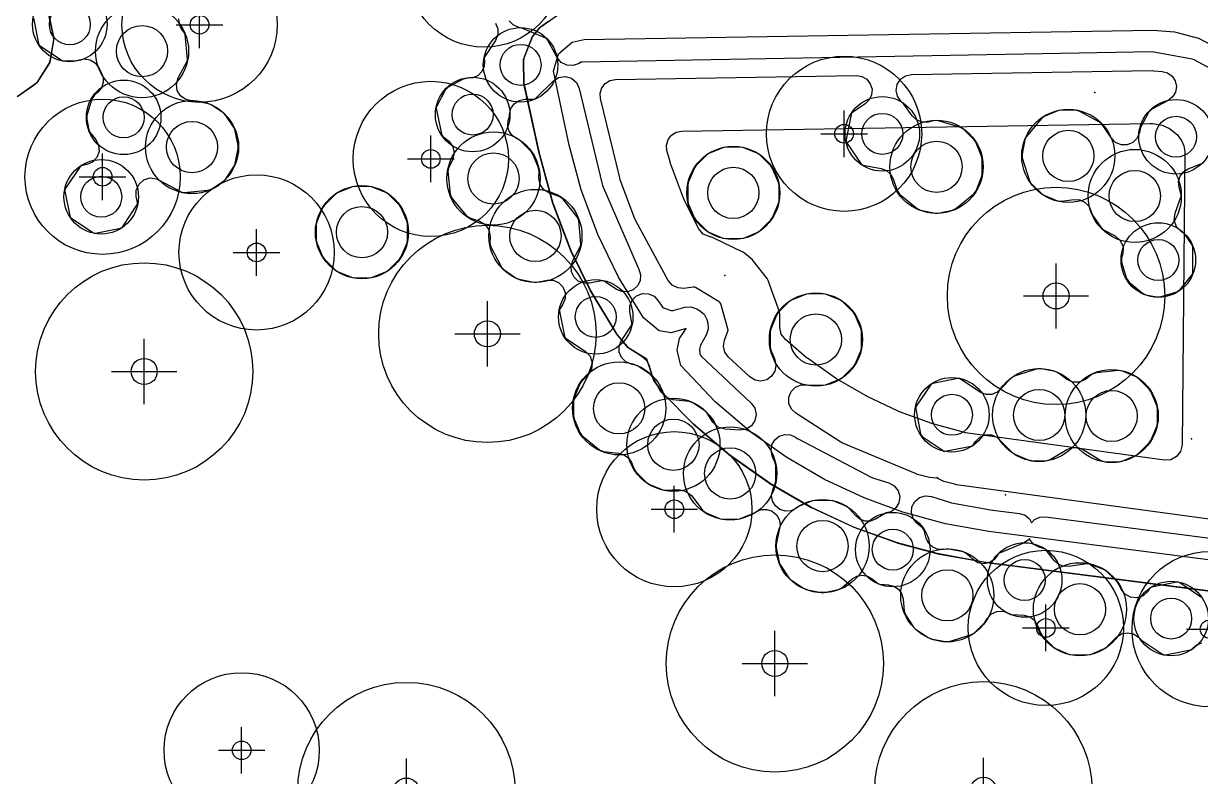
# Model space of a CAD drawing. Header units: metres. Extents: x 8738 to 9560, y -8972 to -7699.
# Drawn here: x 8889.03 to 8926.94, y -8822.79 to -8798.54 of the extents above; entities that cross this region are included whole.
import ezdxf

# ---------------------------------------------------------------- set-up
doc = ezdxf.new("R2010")
doc.units = ezdxf.units.M
for name, color, linetype in [('AI_GREENING_ALLOWED_ZONE', 4, 'Continuous'), ('AI_GREENING_EXCLUSIONS', 1, 'Continuous'), ('AI_GREENING_LAWN', 82, 'Continuous'), ('AI_GREENING_REJECTED', 6, 'Continuous'), ('AI_GREENING_SHRUBS', 92, 'Continuous'), ('AI_GREENING_TREES', 3, 'Continuous')]:
    doc.layers.add(name, color=color, linetype=linetype)

# ---------------------------------------------------------------- blocks, each defined once
blk = doc.blocks.new('AI_TREE')
for p, q in [((0, -0.3), (0, 0.3)), ((-0.3, 0), (0.3, 0))]:
    blk.add_line(p, q)
for radius in [1, 0.12]:
    blk.add_circle((0, 0), radius)
blk = doc.blocks.new('AI_SHRUB')
for radius in [1, 0.55]:
    blk.add_circle((0, 0), radius)

msp = doc.modelspace()

# ---------------------------------------------------------------- linework, layer by layer
at = {"layer": 'AI_GREENING_ALLOWED_ZONE'}
for points in [[(8888.843, -8800.88), (8889.42, -8800.475), (8889.487, -8800.405), (8889.852, -8799.829), (8889.887, -8799.739), (8890.004, -8799.067), (8890.001, -8798.97), (8889.852, -8798.305)], [(8905.942, -8798.468), (8905.694, -8798.64), (8905.64, -8798.69), (8905.44, -8798.943), (8905.403, -8799.007), (8905.15, -8799.653), (8905.133, -8799.748), (8905.146, -8800.454), (8905.152, -8800.503), (8905.624, -8802.661), (8905.627, -8802.674), (8906.079, -8804.324), (8906.086, -8804.347), (8906.66, -8805.847), (8906.669, -8805.868), (8907.291, -8807.139), (8907.302, -8807.159), (8908.134, -8808.53), (8908.155, -8808.559), (8908.471, -8808.942), (8908.534, -8808.996), (8908.951, -8809.248), (8909.086, -8809.367), (8909.169, -8809.526), (8909.316, -8809.991), (8909.353, -8810.064), (8909.646, -8810.458), (8909.669, -8810.484), (8910.588, -8811.418), (8910.603, -8811.432), (8911.73, -8812.401), (8911.748, -8812.415), (8913.099, -8813.371), (8913.118, -8813.384), (8914.397, -8814.12), (8914.417, -8814.13), (8915.756, -8814.752), (8915.777, -8814.76), (8917.169, -8815.262), (8917.189, -8815.269), (8918.453, -8815.609), (8918.474, -8815.613), (8919.949, -8815.88), (8919.961, -8815.882), (8928.247, -8816.946)]]:
    msp.add_lwpolyline(points, dxfattribs=at)
msp.add_lwpolyline([(8926.405, -8802.473), (8926.442, -8802.667), (8926.347, -8812.111), (8926.3, -8812.317), (8926.173, -8812.485), (8925.989, -8812.586), (8925.779, -8812.601), (8919.448, -8811.73), (8919.386, -8811.717), (8918.325, -8811.432), (8918.283, -8811.418), (8917.246, -8811.039), (8917.206, -8811.022), (8916.209, -8810.553), (8916.17, -8810.532), (8915.218, -8809.978), (8915.181, -8809.954), (8914.28, -8809.316), (8914.245, -8809.289), (8913.569, -8808.714), (8913.438, -8808.542), (8913.393, -8808.332), (8913.394, -8807.905), (8913.379, -8807.821), (8913.02, -8806.816), (8912.982, -8806.747), (8912.543, -8806.188), (8912.51, -8806.153), (8912.258, -8805.937), (8912.205, -8805.902), (8911.247, -8805.435), (8911.172, -8805.412), (8911.151, -8805.409), (8910.927, -8805.32), (8910.771, -8805.136), (8910.31, -8804.208), (8910.289, -8804.161), (8909.869, -8803.041), (8909.854, -8802.995), (8909.756, -8802.631), (8909.741, -8802.451), (8909.791, -8802.277), (8909.9, -8802.133), (8910.053, -8802.037), (8910.23, -8802.001), (8925.309, -8801.755), (8925.398, -8801.761), (8925.71, -8801.813), (8925.945, -8801.919), (8926.197, -8802.125), (8926.344, -8802.324), (8926.405, -8802.473)], close=True, dxfattribs=at)
at = {"layer": 'AI_GREENING_EXCLUSIONS'}
for points in [[(8889.747, -8756.969), (8895.989, -8785.516), (8896.221, -8786.926), (8896.308, -8788.248), (8896.27, -8789.567), (8896.109, -8790.873), (8895.825, -8792.159), (8895.421, -8793.416), (8894.898, -8794.634), (8894.356, -8795.641), (8893.939, -8796.205), (8893.241, -8796.765), (8892.416, -8797.092), (8891.517, -8797.161), (8890.921, -8797.056), (8890.217, -8796.742), (8889.535, -8797.821), (8889.841, -8798.257), (8890.012, -8799.018), (8889.878, -8799.787), (8889.46, -8800.446), (8888.822, -8800.895)], [(8928.285, -8816.951), (8919.955, -8815.881), (8918.464, -8815.611), (8917.179, -8815.266), (8915.766, -8814.756), (8914.407, -8814.126), (8913.108, -8813.378), (8911.738, -8812.408), (8910.595, -8811.426), (8909.657, -8810.472), (8909.328, -8810.031), (8909.113, -8809.346), (8908.498, -8808.974), (8908.143, -8808.545), (8907.296, -8807.149), (8906.664, -8805.858), (8906.082, -8804.335), (8905.625, -8802.668), (8905.147, -8800.479), (8905.132, -8799.699), (8905.417, -8798.972), (8905.663, -8798.661), (8906.305, -8798.217)], [(8928.183, -8815.943), (8920.128, -8814.896), (8918.723, -8814.646), (8917.355, -8814.273), (8916.111, -8813.818), (8914.832, -8813.221), (8913.612, -8812.514), (8912.456, -8811.701), (8911.308, -8810.724), (8910.205, -8809.55), (8910.082, -8809.061), (8910.161, -8808.679), (8910.373, -8808.356), (8909.892, -8808.497), (8909.506, -8808.438), (8908.995, -8808.021), (8908.194, -8806.709), (8907.524, -8805.33), (8906.989, -8803.892), (8906.602, -8802.454), (8906.101, -8800.068), (8906.259, -8799.512), (8906.259, -8799.512), (8906.703, -8799.134), (8907.084, -8799.052), (8925.405, -8798.753), (8926.106, -8798.807), (8926.874, -8799.011), (8927.753, -8799.472)]]:
    msp.add_lwpolyline(points, dxfattribs=at)
at = {"layer": 'AI_GREENING_LAWN'}
for points in [[(8889.352, -8798.368), (8889.515, -8799.184), (8889.533, -8799.227), (8889.565, -8799.26), (8890.257, -8799.722), (8890.29, -8799.737), (8890.325, -8799.743), (8890.696, -8799.743), (8890.869, -8799.7), (8890.87, -8799.707), (8890.971, -8799.678), (8891.175, -8799.707), (8891.35, -8799.816), (8891.466, -8799.987), (8891.488, -8800.04), (8891.523, -8800.092), (8891.594, -8800.259), (8891.6, -8800.44), (8891.542, -8800.612), (8891.426, -8800.752), (8891.313, -8800.846), (8891.236, -8800.963), (8891.073, -8801.5), (8891.067, -8801.62), (8891.134, -8801.958), (8891.186, -8802.066), (8891.355, -8802.272), (8891.449, -8802.454), (8891.463, -8802.658), (8891.395, -8802.851), (8891.254, -8803), (8891.066, -8803.08), (8890.915, -8803.11), (8890.872, -8803.128), (8890.84, -8803.161), (8890.384, -8803.842), (8890.366, -8803.885), (8890.366, -8803.932), (8890.526, -8804.736), (8890.544, -8804.779), (8890.577, -8804.811), (8891.259, -8805.267), (8891.301, -8805.285), (8891.348, -8805.285), (8892.152, -8805.125), (8892.195, -8805.107), (8892.228, -8805.074), (8892.683, -8804.392), (8892.701, -8804.35), (8892.701, -8804.303), (8892.662, -8804.107), (8892.664, -8803.9), (8892.751, -8803.711), (8892.906, -8803.574), (8893.103, -8803.512), (8893.309, -8803.534), (8893.394, -8803.584), (8893.397, -8803.577), (8894.133, -8803.97), (8894.166, -8803.982), (8894.202, -8803.984), (8894.971, -8803.908), (8895.083, -8803.868), (8895.478, -8803.604), (8895.546, -8803.536), (8895.816, -8803.131), (8895.853, -8803.042), (8895.948, -8802.564), (8895.948, -8802.468), (8895.853, -8801.99), (8895.816, -8801.901), (8895.546, -8801.496), (8895.478, -8801.428), (8895.073, -8801.158), (8894.984, -8801.121), (8894.506, -8801.026), (8894.454, -8801.026), (8894.254, -8800.984), (8894.087, -8800.865), (8893.982, -8800.689), (8893.956, -8800.486), (8894.013, -8800.29), (8894.301, -8799.751), (8894.313, -8799.718), (8894.315, -8799.682), (8894.237, -8798.892), (8894.227, -8798.855), (8894.206, -8798.822), (8894.156, -8798.767), (8894.051, -8798.588), (8894.028, -8798.382)], [(8904.234, -8798.525), (8904.309, -8798.705), (8904.309, -8798.9), (8904.234, -8799.08), (8903.889, -8799.597), (8903.872, -8799.636), (8903.87, -8799.678), (8903.877, -8799.742), (8903.866, -8799.919), (8903.794, -8800.081), (8903.67, -8800.208), (8903.509, -8800.283), (8903.34, -8800.297), (8903.197, -8800.326), (8902.713, -8800.585), (8902.613, -8800.685), (8902.339, -8801.196), (8902.326, -8801.235), (8902.327, -8801.276), (8902.49, -8802.093), (8902.505, -8802.131), (8902.531, -8802.162), (8902.72, -8802.318), (8902.855, -8802.493), (8902.901, -8802.709), (8902.85, -8802.924), (8902.727, -8803.174), (8902.703, -8803.306), (8902.775, -8804.029), (8902.829, -8804.16), (8903.289, -8804.721), (8903.402, -8804.798), (8903.714, -8804.902), (8903.897, -8805.01), (8904.018, -8805.184), (8904.057, -8805.392), (8904.05, -8805.605), (8904.079, -8805.729), (8904.43, -8806.384), (8904.51, -8806.473), (8904.904, -8806.737), (8904.994, -8806.774), (8905.471, -8806.869), (8905.568, -8806.869), (8905.892, -8806.804), (8906.087, -8806.804), (8906.267, -8806.879), (8906.405, -8807.017), (8906.48, -8807.197), (8906.48, -8807.392), (8906.405, -8807.572), (8906.312, -8807.711), (8906.294, -8807.754), (8906.294, -8807.8), (8906.454, -8808.605), (8906.472, -8808.647), (8906.505, -8808.68), (8907.127, -8809.096), (8907.278, -8809.254), (8907.346, -8809.462), (8907.32, -8809.68), (8907.202, -8809.865), (8907.003, -8810.064), (8906.95, -8810.144), (8906.763, -8810.594), (8906.745, -8810.689), (8906.745, -8811.175), (8906.763, -8811.27), (8906.945, -8811.708), (8907.016, -8811.804), (8907.585, -8812.271), (8907.715, -8812.325), (8908.198, -8812.374), (8908.369, -8812.424), (8908.512, -8812.53), (8908.609, -8812.68), (8908.697, -8812.892), (8908.751, -8812.972), (8909.095, -8813.316), (8909.175, -8813.37), (8909.619, -8813.553), (8909.727, -8813.572), (8910.122, -8813.55), (8910.357, -8813.595), (8910.545, -8813.743), (8910.916, -8814.223), (8911.016, -8814.299), (8911.451, -8814.48), (8911.546, -8814.498), (8912.033, -8814.498), (8912.128, -8814.48), (8912.577, -8814.293), (8912.621, -8814.264), (8912.791, -8814.192), (8912.976, -8814.186), (8913.15, -8814.248), (8913.29, -8814.368), (8913.376, -8814.531), (8913.398, -8814.715), (8913.377, -8814.792), (8913.382, -8814.793), (8913.277, -8815.319), (8913.277, -8815.416), (8913.372, -8815.893), (8913.409, -8815.982), (8913.679, -8816.387), (8913.748, -8816.455), (8914.153, -8816.726), (8914.242, -8816.763), (8914.719, -8816.858), (8914.816, -8816.858), (8915.278, -8816.766), (8915.39, -8816.711), (8915.722, -8816.427), (8915.871, -8816.339), (8916.041, -8816.307), (8916.212, -8816.335), (8916.363, -8816.42), (8916.542, -8816.565), (8916.574, -8816.584), (8916.61, -8816.592), (8916.895, -8816.612), (8917.066, -8816.654), (8917.211, -8816.753), (8917.313, -8816.897), (8917.359, -8817.066), (8917.395, -8817.466), (8917.435, -8817.581), (8917.698, -8817.974), (8917.766, -8818.043), (8918.171, -8818.313), (8918.26, -8818.35), (8918.725, -8818.443), (8918.845, -8818.437), (8919.56, -8818.22), (8919.663, -8818.158), (8919.993, -8817.828), (8920.079, -8817.691), (8920.211, -8817.551), (8920.386, -8817.471), (8920.578, -8817.463), (8920.759, -8817.528), (8920.82, -8817.564), (8920.857, -8817.572), (8921.257, -8817.597), (8921.442, -8817.645), (8921.595, -8817.758), (8921.695, -8817.921), (8921.794, -8818.186), (8921.85, -8818.274), (8922.192, -8818.615), (8922.272, -8818.669), (8922.722, -8818.855), (8922.816, -8818.874), (8923.303, -8818.874), (8923.398, -8818.855), (8923.848, -8818.669), (8923.928, -8818.615), (8924.24, -8818.303), (8924.402, -8818.195), (8924.593, -8818.157), (8924.784, -8818.195), (8924.947, -8818.303), (8925.04, -8818.396), (8925.722, -8818.852), (8925.765, -8818.87), (8925.811, -8818.87), (8926.615, -8818.71), (8926.658, -8818.692), (8926.726, -8818.624), (8926.732, -8818.631), (8926.803, -8818.56), (8926.983, -8818.486)], [(8927.279, -8799.997), (8926.74, -8799.71), (8926.668, -8799.685), (8925.442, -8799.457), (8925.392, -8799.453), (8907.025, -8799.776), (8906.983, -8799.784), (8906.924, -8799.822), (8906.733, -8799.892), (8906.53, -8799.881), (8906.348, -8799.789), (8906.218, -8799.633), (8905.91, -8799.057), (8905.885, -8799.025), (8905.85, -8799.003), (8905.081, -8798.684), (8904.98, -8798.662), (8904.804, -8798.584), (8904.67, -8798.445)], [(8927.456, -8814.534), (8919.08, -8813.391), (8919.017, -8813.378), (8918.677, -8813.287), (8918.506, -8813.203), (8918.465, -8813.158), (8918.415, -8813.175), (8918.216, -8813.163), (8917.821, -8813.057), (8917.759, -8813.035), (8915.438, -8812.067), (8915.36, -8812.026), (8913.905, -8811.089), (8913.764, -8810.953), (8913.686, -8810.772), (8913.684, -8810.576), (8913.757, -8810.394), (8913.895, -8810.254), (8914.076, -8810.178), (8914.273, -8810.178), (8914.311, -8810.186), (8914.798, -8810.186), (8914.892, -8810.167), (8915.342, -8809.981), (8915.422, -8809.927), (8915.767, -8809.583), (8915.82, -8809.503), (8916.007, -8809.053), (8916.025, -8808.958), (8916.025, -8808.471), (8916.007, -8808.377), (8915.82, -8807.927), (8915.767, -8807.846), (8915.422, -8807.502), (8915.342, -8807.449), (8914.892, -8807.262), (8914.798, -8807.243), (8914.311, -8807.243), (8914.216, -8807.262), (8913.766, -8807.449), (8913.686, -8807.502), (8913.342, -8807.846), (8913.288, -8807.927), (8913.102, -8808.377), (8913.083, -8808.471), (8913.083, -8808.958), (8913.102, -8809.053), (8913.23, -8809.361), (8913.268, -8809.55), (8913.232, -8809.739), (8913.128, -8809.9), (8912.97, -8810.01), (8912.782, -8810.052), (8912.593, -8810.021), (8912.429, -8809.92), (8911.734, -8809.281), (8911.618, -8809.12), (8911.573, -8808.926), (8911.607, -8808.731), (8911.718, -8808.447), (8911.726, -8808.409), (8911.722, -8808.37), (8911.49, -8807.57), (8911.47, -8807.53), (8911.437, -8807.5), (8910.679, -8807.043), (8910.641, -8807.028), (8910.601, -8807.027), (8910.303, -8807.067), (8910.104, -8807.053), (8909.926, -8806.963), (8909.798, -8806.81), (8908.752, -8804.89), (8908.723, -8804.827), (8908.251, -8803.569), (8908.233, -8803.51), (8907.618, -8800.952), (8907.608, -8800.775), (8907.66, -8800.605), (8907.769, -8800.464), (8907.921, -8800.37), (8908.096, -8800.336), (8915.856, -8800.209), (8916.036, -8800.239), (8916.193, -8800.332), (8916.306, -8800.475), (8916.361, -8800.649), (8916.349, -8800.831), (8916.273, -8800.997), (8916.142, -8801.125), (8915.735, -8801.397), (8915.735, -8801.397), (8915.702, -8801.429), (8915.684, -8801.472), (8915.524, -8802.276), (8915.524, -8802.323), (8915.542, -8802.366), (8915.997, -8803.047), (8916.03, -8803.08), (8916.074, -8803.098), (8916.661, -8803.206), (8916.826, -8803.269), (8916.959, -8803.385), (8917.044, -8803.539), (8917.17, -8803.918), (8917.247, -8804.029), (8917.818, -8804.498), (8917.926, -8804.549), (8918.392, -8804.642), (8918.488, -8804.642), (8918.953, -8804.549), (8919.062, -8804.498), (8919.639, -8804.024), (8919.711, -8803.928), (8919.892, -8803.489), (8919.911, -8803.395), (8919.911, -8802.908), (8919.892, -8802.813), (8919.706, -8802.363), (8919.652, -8802.283), (8919.317, -8801.948), (8919.214, -8801.886), (8918.5, -8801.669), (8918.378, -8801.664), (8918.165, -8801.709), (8917.973, -8801.712), (8917.794, -8801.642), (8917.654, -8801.509), (8917.386, -8801.132), (8917.291, -8801.041), (8917.179, -8800.881), (8917.137, -8800.69), (8917.172, -8800.497), (8917.277, -8800.333), (8917.438, -8800.221), (8917.629, -8800.18), (8925.386, -8800.053), (8925.437, -8800.055), (8925.706, -8800.078), (8925.882, -8800.126), (8926.029, -8800.234), (8926.127, -8800.387), (8926.164, -8800.566), (8926.134, -8800.746), (8926.042, -8800.903), (8925.9, -8801.017), (8925.37, -8801.3), (8925.27, -8801.4), (8925.011, -8801.885), (8924.977, -8802.051), (8924.902, -8802.231), (8924.763, -8802.368), (8924.583, -8802.442), (8924.388, -8802.442), (8924.208, -8802.367), (8924.071, -8802.229), (8923.779, -8801.791), (8923.691, -8801.711), (8923.031, -8801.359), (8922.915, -8801.33), (8922.441, -8801.33), (8922.346, -8801.348), (8921.908, -8801.53), (8921.812, -8801.601), (8921.338, -8802.179), (8921.286, -8802.287), (8921.196, -8802.74), (8921.202, -8802.86), (8921.419, -8803.575), (8921.481, -8803.678), (8921.816, -8804.013), (8921.896, -8804.067), (8922.331, -8804.247), (8922.457, -8804.263), (8922.871, -8804.209), (8923.056, -8804.219), (8923.225, -8804.297), (8923.354, -8804.43), (8923.425, -8804.602), (8923.429, -8804.618), (8923.465, -8804.705), (8923.729, -8805.1), (8923.819, -8805.181), (8924.189, -8805.376), (8924.358, -8805.522), (8924.447, -8805.727), (8924.438, -8805.95), (8924.4, -8806.086), (8924.402, -8806.222), (8924.562, -8806.75), (8924.641, -8806.868), (8925.075, -8807.224), (8925.183, -8807.275), (8925.521, -8807.342), (8925.641, -8807.337), (8926.177, -8807.174), (8926.296, -8807.095), (8926.663, -8806.647), (8926.683, -8806.611), (8926.69, -8806.571), (8926.69, -8805.732), (8926.685, -8805.697), (8926.67, -8805.665), (8926.46, -8805.35), (8926.385, -8805.278), (8926.329, -8805.243), (8926.17, -8805.084), (8926.096, -8804.872), (8926.123, -8804.649), (8926.311, -8804.127), (8926.319, -8804.091), (8926.315, -8804.054), (8926.25, -8803.807), (8926.236, -8803.629), (8926.286, -8803.456), (8926.394, -8803.313), (8926.546, -8803.217), (8926.956, -8803.051)], [(8926.954, -8817.008), (8926.272, -8816.553), (8926.229, -8816.535), (8926.183, -8816.535), (8925.378, -8816.695), (8925.336, -8816.713), (8925.303, -8816.746), (8925.253, -8816.82), (8925.098, -8816.969), (8924.896, -8817.039), (8924.683, -8817.018), (8924.498, -8816.91), (8924.375, -8816.734), (8924.326, -8816.615), (8924.272, -8816.534), (8923.928, -8816.19), (8923.848, -8816.136), (8923.414, -8815.957), (8923.287, -8815.94), (8922.69, -8816.022), (8922.516, -8816.015), (8922.355, -8815.949), (8922.226, -8815.831), (8921.967, -8815.494), (8921.94, -8815.469), (8921.906, -8815.452), (8921.74, -8815.402), (8921.576, -8815.316), (8921.454, -8815.177), (8921.434, -8815.121), (8921.395, -8815.175), (8921.24, -8815.277), (8920.468, -8815.596), (8920.433, -8815.618), (8920.408, -8815.651), (8920.399, -8815.668), (8920.287, -8815.811), (8920.131, -8815.905), (8919.952, -8815.936), (8919.773, -8815.902), (8919.619, -8815.805), (8919.41, -8815.615), (8919.293, -8815.556), (8918.834, -8815.464), (8918.738, -8815.464), (8918.685, -8815.475), (8918.497, -8815.476), (8918.322, -8815.407), (8918.185, -8815.279), (8918.104, -8815.109), (8918.038, -8814.852), (8918.023, -8814.818), (8917.998, -8814.789), (8917.808, -8814.634), (8917.684, -8814.482), (8917.628, -8814.294), (8917.648, -8814.099), (8917.741, -8813.927), (8917.894, -8813.804), (8918.082, -8813.749), (8918.277, -8813.77), (8918.889, -8813.965), (8918.921, -8813.972), (8920.243, -8814.206), (8920.255, -8814.207), (8921.113, -8814.319), (8921.289, -8814.377), (8921.433, -8814.495), (8921.499, -8814.615), (8921.596, -8814.515), (8921.765, -8814.438), (8921.949, -8814.428), (8928.237, -8815.244)]]:
    msp.add_lwpolyline(points, dxfattribs=at)
for points in [[(8907.694, -8806.819), (8907.648, -8806.819), (8907.263, -8806.895), (8907.076, -8806.897), (8906.901, -8806.83), (8906.763, -8806.703), (8906.682, -8806.534), (8906.668, -8806.348), (8906.724, -8806.169), (8906.973, -8805.703), (8906.985, -8805.67), (8906.987, -8805.634), (8906.912, -8804.878), (8906.858, -8804.747), (8906.398, -8804.186), (8906.285, -8804.109), (8905.973, -8804.005), (8905.79, -8803.897), (8905.669, -8803.724), (8905.63, -8803.515), (8905.637, -8803.289), (8905.619, -8803.187), (8905.434, -8802.741), (8905.38, -8802.661), (8905.035, -8802.315), (8904.957, -8802.263), (8904.927, -8802.25), (8904.778, -8802.151), (8904.673, -8802.006), (8904.626, -8801.833), (8904.643, -8801.655), (8904.679, -8801.527), (8904.681, -8801.463), (8904.723, -8801.276), (8904.832, -8801.119), (8904.992, -8801.014), (8905.18, -8800.977), (8905.452, -8800.977), (8905.497, -8800.967), (8905.535, -8800.942), (8906.089, -8800.388), (8906.266, -8800.274), (8906.474, -8800.242), (8906.677, -8800.3), (8906.838, -8800.435), (8906.929, -8800.625), (8907.668, -8803.716), (8907.682, -8803.757), (8908.829, -8806.41), (8908.852, -8806.453), (8908.905, -8806.632), (8908.889, -8806.819), (8908.806, -8806.987), (8908.666, -8807.112), (8908.49, -8807.177), (8908.303, -8807.173), (8908.13, -8807.1), (8907.737, -8806.837), (8907.694, -8806.819)], [(8913.16, -8803.205), (8913.107, -8803.125), (8912.762, -8802.781), (8912.682, -8802.727), (8912.232, -8802.541), (8912.138, -8802.522), (8911.651, -8802.522), (8911.556, -8802.541), (8911.106, -8802.727), (8911.026, -8802.781), (8910.682, -8803.125), (8910.628, -8803.205), (8910.442, -8803.655), (8910.423, -8803.75), (8910.423, -8804.236), (8910.442, -8804.331), (8910.628, -8804.781), (8910.682, -8804.861), (8911.026, -8805.205), (8911.106, -8805.259), (8911.556, -8805.445), (8911.651, -8805.464), (8912.138, -8805.464), (8912.232, -8805.445), (8912.682, -8805.259), (8912.762, -8805.205), (8913.107, -8804.861), (8913.16, -8804.781), (8913.347, -8804.331), (8913.365, -8804.236), (8913.365, -8803.75), (8913.347, -8803.655), (8913.16, -8803.205)], [(8900.8, -8804.045), (8900.72, -8803.992), (8900.27, -8803.805), (8900.175, -8803.786), (8899.689, -8803.786), (8899.594, -8803.805), (8899.144, -8803.992), (8899.064, -8804.045), (8898.72, -8804.389), (8898.666, -8804.47), (8898.48, -8804.92), (8898.461, -8805.014), (8898.461, -8805.501), (8898.48, -8805.596), (8898.666, -8806.045), (8898.72, -8806.126), (8899.064, -8806.47), (8899.144, -8806.524), (8899.594, -8806.71), (8899.689, -8806.729), (8900.175, -8806.729), (8900.27, -8806.71), (8900.72, -8806.524), (8900.8, -8806.47), (8901.144, -8806.126), (8901.198, -8806.045), (8901.384, -8805.596), (8901.403, -8805.501), (8901.403, -8805.014), (8901.384, -8804.92), (8901.198, -8804.47), (8901.144, -8804.389), (8900.8, -8804.045)], [(8909.476, -8807.465), (8909.586, -8807.642), (8909.613, -8807.673), (8909.649, -8807.693), (8909.887, -8807.775), (8909.923, -8807.782), (8909.96, -8807.777), (8910.33, -8807.673), (8910.527, -8807.658), (8910.715, -8807.721), (8910.809, -8807.775), (8910.953, -8807.899), (8911.04, -8808.069), (8911.071, -8808.174), (8911.088, -8808.37), (8911.027, -8808.558), (8910.839, -8808.895), (8910.808, -8809.029), (8910.816, -8809.166), (8910.827, -8809.21), (8910.854, -8809.246), (8912.47, -8810.766), (8912.586, -8810.93), (8912.628, -8811.127), (8912.588, -8811.325), (8912.474, -8811.491), (8912.303, -8811.598), (8912.104, -8811.629), (8911.631, -8811.607), (8911.401, -8811.539), (8911.23, -8811.373), (8911.052, -8811.088), (8910.98, -8811.013), (8910.588, -8810.752), (8910.476, -8810.712), (8909.949, -8810.658), (8909.721, -8810.576), (8909.559, -8810.397), (8909.306, -8809.925), (8909.225, -8809.837), (8908.831, -8809.574), (8908.742, -8809.537), (8908.608, -8809.51), (8908.428, -8809.435), (8908.29, -8809.297), (8908.216, -8809.117), (8908.216, -8808.922), (8908.29, -8808.742), (8908.611, -8808.261), (8908.629, -8808.218), (8908.629, -8808.172), (8908.56, -8807.824), (8908.56, -8807.627), (8908.638, -8807.445), (8908.779, -8807.307), (8908.963, -8807.234), (8909.161, -8807.239), (8909.341, -8807.32), (8909.476, -8807.465)], [(8921.969, -8812.617), (8922.097, -8812.581), (8922.636, -8812.253), (8922.808, -8812.188), (8922.991, -8812.189), (8923.162, -8812.256), (8923.729, -8812.611), (8923.859, -8812.649), (8924.324, -8812.649), (8924.419, -8812.63), (8924.869, -8812.444), (8924.949, -8812.39), (8925.293, -8812.046), (8925.347, -8811.965), (8925.533, -8811.516), (8925.552, -8811.421), (8925.552, -8810.934), (8925.533, -8810.839), (8925.347, -8810.39), (8925.293, -8810.309), (8924.949, -8809.965), (8924.869, -8809.912), (8924.43, -8809.73), (8924.312, -8809.712), (8923.576, -8809.785), (8923.452, -8809.834), (8923.232, -8810), (8923.035, -8810.09), (8922.819, -8810.089), (8922.623, -8809.996), (8922.365, -8809.796), (8922.262, -8809.749), (8921.806, -8809.658), (8921.686, -8809.664), (8920.971, -8809.881), (8920.868, -8809.942), (8920.498, -8810.313), (8920.497, -8810.312), (8920.397, -8810.412), (8920.217, -8810.486), (8920.022, -8810.486), (8919.842, -8810.412), (8919.209, -8809.989), (8919.167, -8809.971), (8919.12, -8809.971), (8918.316, -8810.131), (8918.273, -8810.149), (8918.24, -8810.182), (8917.785, -8810.864), (8917.767, -8810.907), (8917.767, -8810.953), (8917.927, -8811.757), (8917.945, -8811.8), (8917.978, -8811.833), (8918.623, -8812.264), (8918.683, -8812.325), (8918.71, -8812.314), (8919.553, -8812.146), (8919.596, -8812.128), (8919.628, -8812.096), (8919.692, -8812), (8919.83, -8811.862), (8920.01, -8811.788), (8920.205, -8811.788), (8920.386, -8811.862), (8920.524, -8812), (8920.533, -8812.014), (8920.877, -8812.358), (8920.957, -8812.412), (8921.407, -8812.598), (8921.502, -8812.617), (8921.969, -8812.617)], [(8917.228, -8813.97), (8917.13, -8814.14), (8916.974, -8814.26), (8916.818, -8814.302), (8916.762, -8814.325), (8916.475, -8814.498), (8916.312, -8814.561), (8916.137, -8814.564), (8915.972, -8814.506), (8915.837, -8814.396), (8915.639, -8814.165), (8915.546, -8814.098), (8915.106, -8813.915), (8915.011, -8813.896), (8914.524, -8813.896), (8914.429, -8813.915), (8913.991, -8814.097), (8913.924, -8814.147), (8913.758, -8814.227), (8913.573, -8814.242), (8913.396, -8814.189), (8913.251, -8814.075), (8913.156, -8813.917), (8913.126, -8813.734), (8913.164, -8813.554), (8913.242, -8813.365), (8913.261, -8813.271), (8913.261, -8812.784), (8913.242, -8812.689), (8913.148, -8812.462), (8913.11, -8812.283), (8913.139, -8812.102), (8913.232, -8811.944), (8913.375, -8811.83), (8913.549, -8811.774), (8913.732, -8811.786), (8913.899, -8811.863), (8913.951, -8811.899), (8913.979, -8811.917), (8916.332, -8813.15), (8916.372, -8813.167), (8916.904, -8813.335), (8917.076, -8813.431), (8917.199, -8813.585), (8917.252, -8813.774), (8917.228, -8813.97)]]:
    msp.add_lwpolyline(points, close=True, dxfattribs=at)
at = {"layer": 'AI_GREENING_REJECTED'}
for p in [(8923.54, -8800.76), (8911.62, -8806.65), (8926.65, -8811.91), (8920.66, -8813.72)]:
    msp.add_point(p, dxfattribs=at)

# ---------------------------------------------------------------- block references
at = {"layer": 'AI_GREENING_SHRUBS'}
for p, xscale, yscale in [((8890.522, -8798.566), 1.2, 1.2), ((8892.848, -8799.426), 1.5, 1.5), ((8905.041, -8799.868), 1.2, 1.2), ((8903.496, -8801.468), 1.2, 1.2), ((8892.255, -8801.559), 1.2, 1.2), ((8894.458, -8802.516), 1.5, 1.5), ((8916.692, -8802.091), 1.2, 1.2), ((8926.153, -8802.184), 1.2, 1.2), ((8922.684, -8802.801), 1.5, 1.5), ((8918.44, -8803.151), 1.5, 1.5), ((8904.168, -8803.529), 1.5, 1.5), ((8911.894, -8803.993), 1.5, 1.5), ((8891.534, -8804.117), 1.2, 1.2), ((8924.824, -8804.091), 1.5, 1.5), ((8899.932, -8805.258), 1.5, 1.5), ((8905.519, -8805.378), 1.5, 1.5), ((8925.582, -8806.154), 1.2, 1.2), ((8907.462, -8807.986), 1.2, 1.2), ((8914.554, -8808.715), 1.5, 1.5), ((8908.216, -8810.932), 1.5, 1.5), ((8921.745, -8811.146), 1.5, 1.5), ((8924.081, -8811.178), 1.5, 1.5), ((8918.934, -8811.139), 1.2, 1.2), ((8909.963, -8812.104), 1.5, 1.5), ((8911.79, -8813.027), 1.5, 1.5), ((8914.768, -8815.367), 1.5, 1.5), ((8917.031, -8815.481), 1.2, 1.2), ((8921.277, -8816.461), 1.2, 1.2), ((8918.786, -8816.955), 1.5, 1.5), ((8923.06, -8817.403), 1.5, 1.5), ((8925.997, -8817.702), 1.2, 1.2)]:
    msp.add_blockref('AI_SHRUB', p, dxfattribs=dict(at, xscale=xscale, yscale=yscale))
at = {"layer": 'AI_GREENING_TREES'}
for p, xscale, yscale in [((8903.867, -8796.799), 2.5, 2.5), ((8894.701, -8798.575), 2.5, 2.5), ((8915.462, -8802.087), 2.5, 2.5), ((8902.151, -8802.898), 2.5, 2.5), ((8891.578, -8803.472), 2.5, 2.5), ((8896.537, -8805.91), 2.5, 2.5), ((8922.289, -8807.311), 3.5, 3.5), ((8903.973, -8808.533), 3.5, 3.5), ((8892.918, -8809.743), 3.5, 3.5), ((8909.993, -8814.181), 2.5, 2.5), ((8913.232, -8819.149), 3.5, 3.5), ((8921.961, -8818.004), 2.5, 2.5), ((8927.236, -8818.044), 2.5, 2.5), ((8896.056, -8821.946), 2.5, 2.5), ((8901.362, -8823.259), 3.5, 3.5), ((8919.948, -8823.234), 3.5, 3.5)]:
    msp.add_blockref('AI_TREE', p, dxfattribs=dict(at, xscale=xscale, yscale=yscale))

doc.saveas('drawing.dxf')
